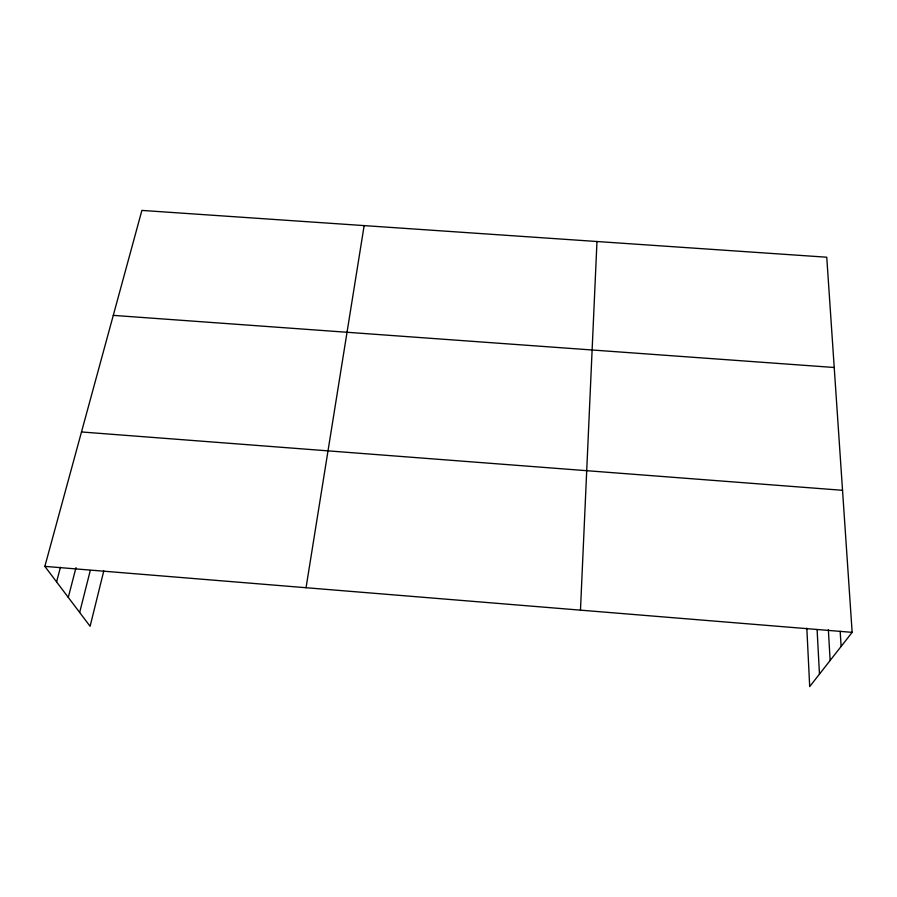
<?xml version="1.0" encoding="UTF-8"?>
<svg xmlns="http://www.w3.org/2000/svg" width="897" height="897" viewBox="0 0 897 897"><rect width="100%" height="100%" fill="white"/><g stroke="black" fill="none" stroke-linecap="round" stroke-linejoin="round"><path stroke-width="1.35" d="M580.471 610.151L596.976 241.506M306.045 587.726L364.148 225.596M103.794 570.873L90.104 626.297L44.85 566.377L141.894 210.414L826.754 257.215L852.15 632.351L809.699 686.586L806.829 628.147M79.665 612.472L90.261 570.57M68.284 597.402L75.998 567.633M56.578 581.895L60.458 567.285M113.28 315.374L834.221 367.49M81.492 431.962L842.53 490.3M44.85 566.377L852.15 632.351M840.175 631.309L841.128 646.434M828.357 629.716L830.14 660.484M817.089 629.503L819.466 674.107"/></g></svg>
